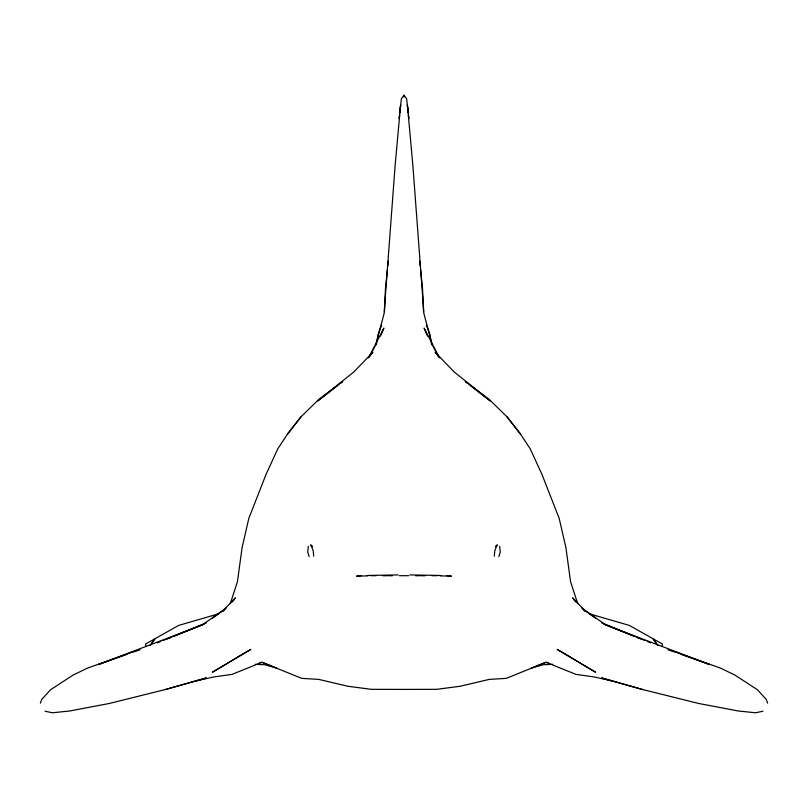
<?xml version="1.0" encoding="UTF-8"?>
<svg xmlns="http://www.w3.org/2000/svg" width="808" height="808" viewBox="0 0 808 808"><rect width="100%" height="100%" fill="white"/><g stroke="black" fill="none" stroke-linecap="round" stroke-linejoin="round"><path stroke-width="1.21" d="M145.622 646.238L145.672 643.936L178.709 625.402L219.523 613.545M384.487 311.736L385.487 288.244L387.406 269.731M399.556 115.069L399.243 118.554L399.495 116.1M399.768 112.736L401.394 98.758L404 95.213L406.606 98.758L408.232 112.736M399.869 112.403L400.616 105.02L395.122 165.468L384.053 313.696L375.478 346.006M387.789 266.034L388.305 261.095M377.225 340.249L377.74 335.542L381.629 324.968M308.353 546.289L307.727 552.096L309.161 556.591M230.3 603.687L237.441 581.598L242.067 547.743L248.814 518.393L266.125 474.175L277.952 448.531L287.729 433.785L300.96 416.857L318.453 399.748L342.562 381.517M313.686 556.187L313.251 550.854L310.908 545.087L312.585 546.723L310.787 544.986M40.4 703.192L41.764 699.385L50.591 689.739L73.094 675.064L87.607 668.075L139.733 649.481M380.558 336.037L383.891 328.058L368.458 357.924L372.882 352.147L354.086 371.731L317.807 400.899L337.704 385.497M369.317 356.884L374.559 347.097M375.72 344.925L376.881 342.744M498.839 556.591L500.273 552.096L499.647 546.289M150.934 644.804L155.045 638.552L149.934 645.521M232.452 601.93L235.36 597.839L222.584 611.232M300.96 416.857L287.729 433.785M497.213 544.986L495.415 546.723L497.092 545.087L494.749 550.854L494.314 556.187M222.442 611.585L224.048 610.03M340.683 383.194L342.673 381.649M212.201 618.463L218.322 614.07M220.362 612.605L225.462 608.939M226.452 607.707L202.273 624.948L173.377 636.532M157.257 642.895L160.742 641.461M163.064 640.512L206.08 622.857L202.273 624.948L98.394 664.56L126.725 654.389M167.599 638.845L171.064 637.451M133.805 651.844L139.713 649.733M165.084 689.608L206.212 677.973L165.084 689.608L109.383 703.455L69.69 710.99L52.348 712.787L45.006 711.202M195.405 681.053L214.211 676.892L231.936 674.407L262.014 662.287L276.7 668.095L264.782 664.752L255.278 664.297M762.994 711.202L755.652 712.787L738.31 710.99L698.617 703.455L642.915 689.608L601.788 677.973L642.915 689.608M259.732 662.691L262.014 662.287L301.687 678.356L318.776 679.397L348.016 686.285L371.306 689.325L404 689.406L436.694 689.325L459.984 686.285L489.224 679.397L506.313 678.356L545.986 662.287L548.268 662.691M361.257 575.599L356.591 576.124L367.923 575.872M366.963 575.468L398.142 574.902M552.722 664.297L543.218 664.752L531.3 668.095L545.986 662.287L576.064 674.407L593.789 676.892L612.595 681.053M431.856 575.69L437.108 575.7M370.892 575.7L376.144 575.69M399.304 575.69L408.696 575.69M415.787 575.771L419.463 575.75M420.625 575.75L425.281 575.73M382.719 575.73L387.375 575.75M388.537 575.75L392.213 575.771M409.858 574.902L441.037 575.468M440.077 575.872L451.409 576.124L446.743 575.599M588.476 613.545L629.291 625.402L662.328 643.936L662.378 646.238M668.266 649.481L720.393 668.075L734.906 675.064L757.409 689.739L766.236 699.385L767.6 703.192M668.287 649.733L674.195 651.844M681.275 654.389L709.606 664.56L605.727 624.948L601.92 622.857L644.935 640.512M634.623 636.532L605.727 624.948L581.548 607.707M636.936 637.451L640.401 638.845M647.259 641.461L650.743 642.895M582.538 608.939L587.638 612.605M589.678 614.07L595.799 618.463M465.438 381.517L489.547 399.748L507.04 416.857L520.271 433.785L530.048 448.531L541.875 474.175L559.187 518.393L565.933 547.743L570.559 581.598L577.7 603.687M465.327 381.649L467.317 383.194M470.296 385.497L490.193 400.899L453.914 371.731L435.118 352.147L439.542 357.924L424.109 328.058L427.442 336.037M583.952 610.03L585.558 611.585M585.416 611.232L572.64 597.839L575.548 601.93M520.271 433.785L507.04 416.857M658.065 645.521L652.955 638.552L657.066 644.804M431.119 342.744L432.28 344.925M433.441 347.097L438.683 356.884M426.371 324.968L430.26 335.542L430.775 340.249M432.522 346.006L423.947 313.696L412.878 165.468L407.384 105.02L408.131 112.403M419.695 261.095L420.211 266.034M420.594 269.731L422.513 288.244L423.513 311.736M408.505 116.1L408.757 118.554L408.444 115.069M404 95.213L404 97M241.996 654.49L212.413 672.256L250.864 649.4L241.996 654.49M566.004 654.49L557.136 649.4L595.587 672.256L566.004 654.49"/></g></svg>
